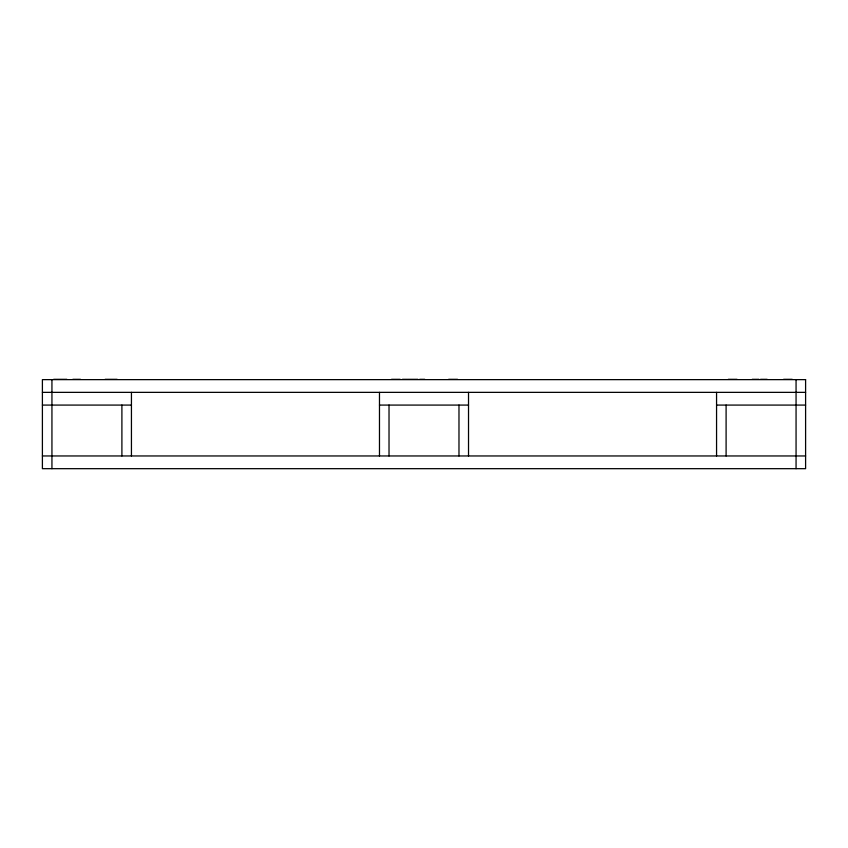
<?xml version="1.0" encoding="UTF-8"?>
<svg xmlns="http://www.w3.org/2000/svg" width="848" height="848" viewBox="0 0 848 848"><rect width="100%" height="100%" fill="white"/><g stroke="black" fill="none" stroke-linecap="round" stroke-linejoin="round"><path stroke-width="1.27" d="M53.668 379.321L66.875 379.321M72.843 379.321L80.496 379.321M105.12 379.321L117.119 379.321M391.532 379.321L400.182 379.321M402.429 379.321L407.517 379.321M408.1 379.321L417.916 379.321M419.686 379.321L424.774 379.321M448.603 379.321L457.57 379.321M728.273 379.321L737.05 379.321M752.197 379.321L758.907 379.321M760.55 379.321L767.143 379.321M783.594 379.321L792.223 379.321M42.4 392.359L805.6 392.359M42.4 405.079L131.44 405.079M379.48 405.079L468.52 405.079M716.56 405.079L805.6 405.079M42.4 455.959L805.6 455.959M796.06 379.639L796.06 468.679M726.1 405.079L726.1 455.959M716.56 392.359L716.56 455.959M468.52 392.359L468.52 455.959M458.98 405.079L458.98 455.959M389.02 405.079L389.02 455.959M379.48 392.359L379.48 455.959M131.44 392.359L131.44 455.959M121.9 405.079L121.9 455.959M51.94 379.639L51.94 468.679M805.6 379.639L42.4 379.639L42.4 468.679L805.6 468.679L805.6 379.639"/></g></svg>
